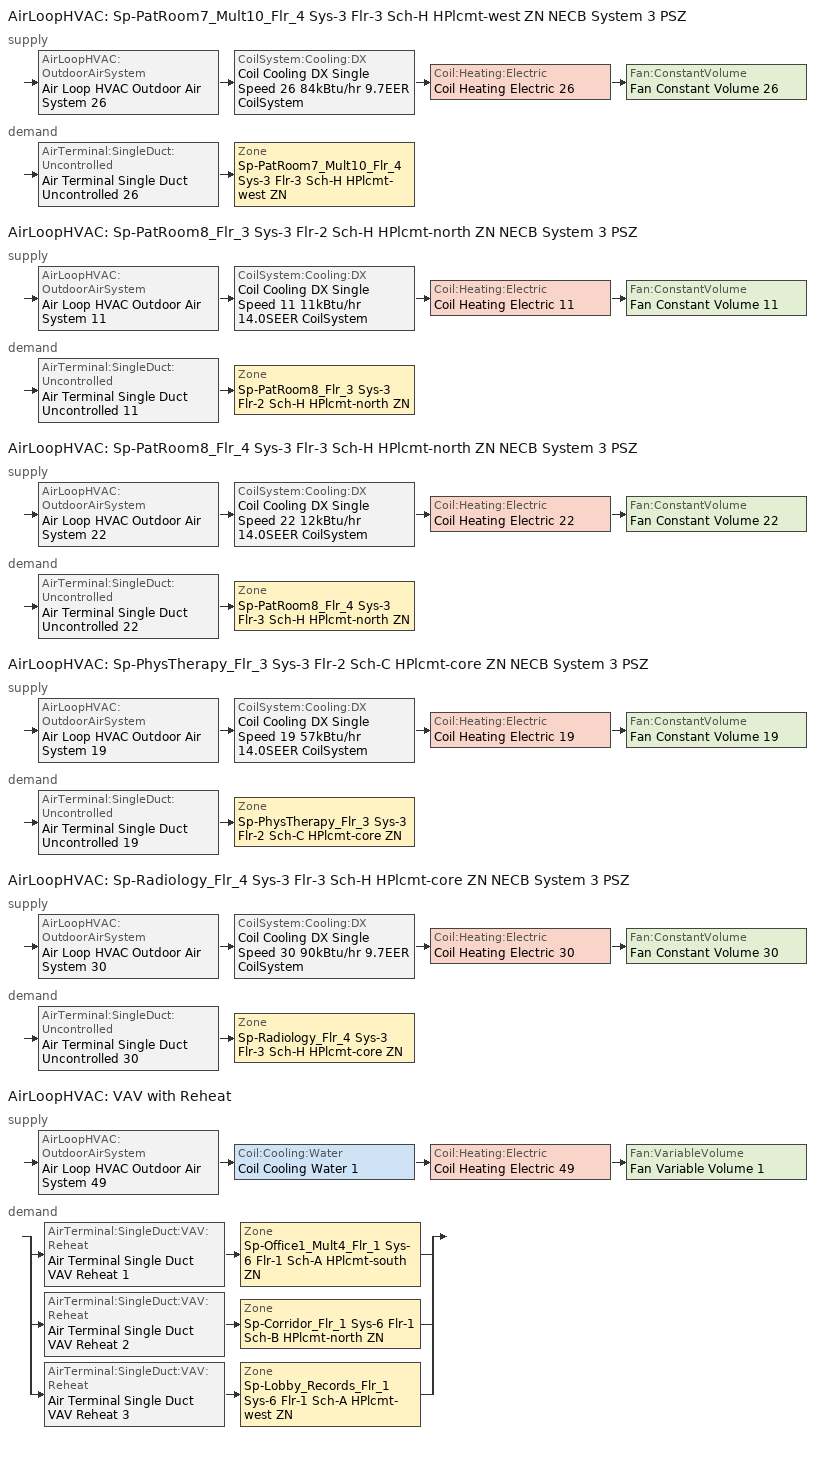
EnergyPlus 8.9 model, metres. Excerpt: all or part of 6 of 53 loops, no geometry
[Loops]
AirLoopHVAC 'Sp-PatRoom7_Mult10_Flr_4 Sys-3 Flr-3 Sch-H HPlcmt-west ZN NECB System 3 PSZ'
 supply: AirLoopHVAC:OutdoorAirSystem 'Air Loop HVAC Outdoor Air System 26' > CoilSystem:Cooling:DX 'Coil Cooling DX Single Speed 26 84kBtu/hr 9.7EER CoilSystem' > Coil:Heating:Electric 'Coil Heating Electric 26' > Fan:ConstantVolume 'Fan Constant Volume 26'
 demand: AirTerminal:SingleDuct:Uncontrolled 'Air Terminal Single Duct Uncontrolled 26' > Zone 'Sp-PatRoom7_Mult10_Flr_4 Sys-3 Flr-3 Sch-H HPlcmt-west ZN'
AirLoopHVAC 'Sp-PatRoom8_Flr_3 Sys-3 Flr-2 Sch-H HPlcmt-north ZN NECB System 3 PSZ'
 supply: AirLoopHVAC:OutdoorAirSystem 'Air Loop HVAC Outdoor Air System 11' > CoilSystem:Cooling:DX 'Coil Cooling DX Single Speed 11 11kBtu/hr 14.0SEER CoilSystem' > Coil:Heating:Electric 'Coil Heating Electric 11' > Fan:ConstantVolume 'Fan Constant Volume 11'
 demand: AirTerminal:SingleDuct:Uncontrolled 'Air Terminal Single Duct Uncontrolled 11' > Zone 'Sp-PatRoom8_Flr_3 Sys-3 Flr-2 Sch-H HPlcmt-north ZN'
AirLoopHVAC 'Sp-PatRoom8_Flr_4 Sys-3 Flr-3 Sch-H HPlcmt-north ZN NECB System 3 PSZ'
 supply: AirLoopHVAC:OutdoorAirSystem 'Air Loop HVAC Outdoor Air System 22' > CoilSystem:Cooling:DX 'Coil Cooling DX Single Speed 22 12kBtu/hr 14.0SEER CoilSystem' > Coil:Heating:Electric 'Coil Heating Electric 22' > Fan:ConstantVolume 'Fan Constant Volume 22'
 demand: AirTerminal:SingleDuct:Uncontrolled 'Air Terminal Single Duct Uncontrolled 22' > Zone 'Sp-PatRoom8_Flr_4 Sys-3 Flr-3 Sch-H HPlcmt-north ZN'
AirLoopHVAC 'Sp-PhysTherapy_Flr_3 Sys-3 Flr-2 Sch-C HPlcmt-core ZN NECB System 3 PSZ'
 supply: AirLoopHVAC:OutdoorAirSystem 'Air Loop HVAC Outdoor Air System 19' > CoilSystem:Cooling:DX 'Coil Cooling DX Single Speed 19 57kBtu/hr 14.0SEER CoilSystem' > Coil:Heating:Electric 'Coil Heating Electric 19' > Fan:ConstantVolume 'Fan Constant Volume 19'
 demand: AirTerminal:SingleDuct:Uncontrolled 'Air Terminal Single Duct Uncontrolled 19' > Zone 'Sp-PhysTherapy_Flr_3 Sys-3 Flr-2 Sch-C HPlcmt-core ZN'
AirLoopHVAC 'Sp-Radiology_Flr_4 Sys-3 Flr-3 Sch-H HPlcmt-core ZN NECB System 3 PSZ'
 supply: AirLoopHVAC:OutdoorAirSystem 'Air Loop HVAC Outdoor Air System 30' > CoilSystem:Cooling:DX 'Coil Cooling DX Single Speed 30 90kBtu/hr 9.7EER CoilSystem' > Coil:Heating:Electric 'Coil Heating Electric 30' > Fan:ConstantVolume 'Fan Constant Volume 30'
 demand: AirTerminal:SingleDuct:Uncontrolled 'Air Terminal Single Duct Uncontrolled 30' > Zone 'Sp-Radiology_Flr_4 Sys-3 Flr-3 Sch-H HPlcmt-core ZN'
AirLoopHVAC 'VAV with Reheat'
 supply: AirLoopHVAC:OutdoorAirSystem 'Air Loop HVAC Outdoor Air System 49' > Coil:Cooling:Water 'Coil Cooling Water 1' > Coil:Heating:Electric 'Coil Heating Electric 49' > Fan:VariableVolume 'Fan Variable Volume 1'
 demand: split
  | AirTerminal:SingleDuct:VAV:Reheat 'Air Terminal Single Duct VAV Reheat 1' > Zone 'Sp-Office1_Mult4_Flr_1 Sys-6 Flr-1 Sch-A HPlcmt-south ZN'
  | AirTerminal:SingleDuct:VAV:Reheat 'Air Terminal Single Duct VAV Reheat 2' > Zone 'Sp-Corridor_Flr_1 Sys-6 Flr-1 Sch-B HPlcmt-north ZN'
  | AirTerminal:SingleDuct:VAV:Reheat 'Air Terminal Single Duct VAV Reheat 3' > Zone 'Sp-Lobby_Records_Flr_1 Sys-6 Flr-1 Sch-A HPlcmt-west ZN'
[DesignSpecification:OutdoorAir] Outdoor Air Method=Sum; Outdoor Air Flow per Person {m3/s-person}=0; Outdoor Air Flow per Zone {m3/s}=0; Outdoor Air Flow Air Changes per Hour {1/hr}=0
Name | Outdoor Air Flow per Zone Floor Area {m3/s-m2}
Space Function Hospital corr. >= 2.4m-sch-B Ventilation | 0.000762
Space Function Hospital - patient room Ventilation | 0.001524
Space Function Office - enclosed Ventilation; Space Function Office - enclosed - occsens Ventilation | 0.0004318
Space Function Hospital - physical therapy Ventilation; Space Function Hospital - radiology/imaging Ventilation | 0.002286
[DesignSpecification:ZoneAirDistribution] Zone Air Distribution Effectiveness in Cooling Mode=1; Zone Air Distribution Effectiveness in Heating Mode=1
Sp-Corridor_Flr_1 Sys-6 Flr-1 Sch-B HPlcmt-north ZN Design Spec Zone Air Dist; Sp-Lobby_Records_Flr_1 Sys-6 Flr-1 Sch-A HPlcmt-west ZN Design Spec Zone Air Dist; Sp-Office1_Mult4_Flr_1 Sys-6 Flr-1 Sch-A HPlcmt-south ZN Design Spec Zone Air Dist; Sp-PatRoom7_Mult10_Flr_4 Sys-3 Flr-3 Sch-H HPlcmt-west ZN Design Spec Zone Air Dist; Sp-PatRoom8_Flr_3 Sys-3 Flr-2 Sch-H HPlcmt-north ZN Design Spec Zone Air Dist; Sp-PatRoom8_Flr_4 Sys-3 Flr-3 Sch-H HPlcmt-north ZN Design Spec Zone Air Dist; Sp-PhysTherapy_Flr_3 Sys-3 Flr-2 Sch-C HPlcmt-core ZN Design Spec Zone Air Dist; Sp-Radiology_Flr_4 Sys-3 Flr-3 Sch-H HPlcmt-core ZN Design Spec Zone Air Dist
[Sizing:Zone] Zone Cooling Design Supply Air Temperature Input Method=SupplyAirTemperature; Zone Cooling Design Supply Air Temperature {C}=13; Zone Cooling Design Supply Air Temperature Difference {deltaC}=11.11; Zone Heating Design Supply Air Temperature Input Method=SupplyAirTemperature; Zone Heating Design Supply Air Temperature {C}=43; Zone Heating Design Supply Air Temperature Difference {deltaC}=11.11; Zone Cooling Design Supply Air Humidity Ratio {kgWater/kgDryAir}=0.0085; Zone Heating Design Supply Air Humidity Ratio {kgWater/kgDryAir}=0.008; Zone Heating Sizing Factor=1.3; Zone Cooling Sizing Factor=1.1; Cooling Design Air Flow Method=DesignDay; Cooling Design Air Flow Rate {m3/s}=0; Cooling Minimum Air Flow per Zone Floor Area {m3/s-m2}=0.000762; Cooling Minimum Air Flow {m3/s}=0; Cooling Minimum Air Flow Fraction=0; Heating Design Air Flow Method=DesignDay; Heating Design Air Flow Rate {m3/s}=0; Heating Maximum Air Flow per Zone Floor Area {m3/s-m2}=0.002032; Heating Maximum Air Flow {m3/s}=0.141576; Heating Maximum Air Flow Fraction=0.3; Account for Dedicated Outdoor Air System=No
Name | Design Specification Outdoor Air Object | Design Specification Zone Air Distribution Object
Sp-Corridor_Flr_1 Sys-6 Flr-1 Sch-B HPlcmt-north ZN | Space Function Hospital corr. >= 2.4m-sch-B Ventilation | Sp-Corridor_Flr_1 Sys-6 Flr-1 Sch-B HPlcmt-north ZN Design Spec Zone Air Dist
Sp-Lobby_Records_Flr_1 Sys-6 Flr-1 Sch-A HPlcmt-west ZN | Space Function Office - enclosed Ventilation | Sp-Lobby_Records_Flr_1 Sys-6 Flr-1 Sch-A HPlcmt-west ZN Design Spec Zone Air Dist
Sp-Office1_Mult4_Flr_1 Sys-6 Flr-1 Sch-A HPlcmt-south ZN | Space Function Office - enclosed - occsens Ventilation | Sp-Office1_Mult4_Flr_1 Sys-6 Flr-1 Sch-A HPlcmt-south ZN Design Spec Zone Air Dist
Sp-PatRoom7_Mult10_Flr_4 Sys-3 Flr-3 Sch-H HPlcmt-west ZN | Space Function Hospital - patient room Ventilation | Sp-PatRoom7_Mult10_Flr_4 Sys-3 Flr-3 Sch-H HPlcmt-west ZN Design Spec Zone Air Dist
Sp-PatRoom8_Flr_3 Sys-3 Flr-2 Sch-H HPlcmt-north ZN | Space Function Hospital - patient room Ventilation | Sp-PatRoom8_Flr_3 Sys-3 Flr-2 Sch-H HPlcmt-north ZN Design Spec Zone Air Dist
Sp-PatRoom8_Flr_4 Sys-3 Flr-3 Sch-H HPlcmt-north ZN | Space Function Hospital - patient room Ventilation | Sp-PatRoom8_Flr_4 Sys-3 Flr-3 Sch-H HPlcmt-north ZN Design Spec Zone Air Dist
Sp-PhysTherapy_Flr_3 Sys-3 Flr-2 Sch-C HPlcmt-core ZN | Space Function Hospital - physical therapy Ventilation | Sp-PhysTherapy_Flr_3 Sys-3 Flr-2 Sch-C HPlcmt-core ZN Design Spec Zone Air Dist
Sp-Radiology_Flr_4 Sys-3 Flr-3 Sch-H HPlcmt-core ZN | Space Function Hospital - radiology/imaging Ventilation | Sp-Radiology_Flr_4 Sys-3 Flr-3 Sch-H HPlcmt-core ZN Design Spec Zone Air Dist
[Sizing:System] Type of Load to Size On=Sensible; Design Outdoor Air Flow Rate {m3/s}=Autosize; Preheat Design Temperature {C}=7; Preheat Design Humidity Ratio {kgWater/kgDryAir}=0.008; Precool Design Temperature {C}=13; Precool Design Humidity Ratio {kgWater/kgDryAir}=0.008; Central Cooling Design Supply Air Temperature {C}=13; Type of Zone Sum to Use=NonCoincident; 100% Outdoor Air in Cooling=No; 100% Outdoor Air in Heating=No; Central Cooling Design Supply Air Humidity Ratio {kgWater/kgDryAir}=0.0085; Central Heating Design Supply Air Humidity Ratio {kgWater/kgDryAir}=0.008; Cooling Supply Air Flow Rate Method=DesignDay; Cooling Supply Air Flow Rate {m3/s}=0; Cooling Supply Air Flow Rate Per Floor Area {m3/s-m2}=0.00996765; Cooling Fraction of Autosized Cooling Supply Air Flow Rate=1; Cooling Supply Air Flow Rate Per Unit Cooling Capacity {m3/s-W}=3.94755e-05; Heating Supply Air Flow Rate Method=DesignDay; Heating Supply Air Flow Rate {m3/s}=0; Heating Supply Air Flow Rate Per Floor Area {m3/s-m2}=0.00996765; Heating Fraction of Autosized Heating Supply Air Flow Rate=1; Heating Fraction of Autosized Cooling Supply Air Flow Rate=1; Heating Supply Air Flow Rate Per Unit Heating Capacity {m3/s-W}=3.15882e-05; System Outdoor Air Method=ZoneSum; Zone Maximum Outdoor Air Fraction=1; Cooling Design Capacity Method=CoolingDesignCapacity; Cooling Design Capacity {W}=Autosize; Cooling Design Capacity Per Floor Area {W/m2}=234.7; Fraction of Autosized Cooling Design Capacity=1; Heating Design Capacity Method=HeatingDesignCapacity; Heating Design Capacity {W}=Autosize; Heating Design Capacity Per Floor Area {W/m2}=157; Fraction of Autosized Heating Design Capacity=1; Central Cooling Capacity Control Method=OnOff
Name | Central Heating Maximum System Air Flow Ratio | Central Heating Design Supply Air Temperature {C}
Sp-PatRoom7_Mult10_Flr_4 Sys-3 Flr-3 Sch-H HPlcmt-west ZN NECB System 3 PSZ; Sp-PatRoom8_Flr_3 Sys-3 Flr-2 Sch-H HPlcmt-north ZN NECB System 3 PSZ; Sp-PatRoom8_Flr_4 Sys-3 Flr-3 Sch-H HPlcmt-north ZN NECB System 3 PSZ; Sp-PhysTherapy_Flr_3 Sys-3 Flr-2 Sch-C HPlcmt-core ZN NECB System 3 PSZ; Sp-Radiology_Flr_4 Sys-3 Flr-3 Sch-H HPlcmt-core ZN NECB System 3 PSZ | 1 | 43
VAV with Reheat | 0.3 | 13.1
[ZoneControl:Thermostat]
Name | Zone or ZoneList | Control Type Schedule | Control 1
Sp-Corridor_Flr_1 Sys-6 Flr-1 Sch-B HPlcmt-north ZN Thermostat | Sp-Corridor_Flr_1 Sys-6 Flr-1 Sch-B HPlcmt-north ZN | Sp-Corridor_Flr_1 Sys-6 Flr-1 Sch-B HPlcmt-north ZN Thermostat Schedule | Space Function Hospital corr. >= 2.4m-sch-B Thermostat 14
Sp-Lobby_Records_Flr_1 Sys-6 Flr-1 Sch-A HPlcmt-west ZN Thermostat | Sp-Lobby_Records_Flr_1 Sys-6 Flr-1 Sch-A HPlcmt-west ZN | Sp-Lobby_Records_Flr_1 Sys-6 Flr-1 Sch-A HPlcmt-west ZN Thermostat Schedule | Space Function Office - enclosed Thermostat 4
Sp-Office1_Mult4_Flr_1 Sys-6 Flr-1 Sch-A HPlcmt-south ZN Thermostat | Sp-Office1_Mult4_Flr_1 Sys-6 Flr-1 Sch-A HPlcmt-south ZN | Sp-Office1_Mult4_Flr_1 Sys-6 Flr-1 Sch-A HPlcmt-south ZN Thermostat Schedule | Space Function Office - enclosed - occsens Thermostat 4
Sp-PatRoom7_Mult10_Flr_4 Sys-3 Flr-3 Sch-H HPlcmt-west ZN Thermostat | Sp-PatRoom7_Mult10_Flr_4 Sys-3 Flr-3 Sch-H HPlcmt-west ZN | Sp-PatRoom7_Mult10_Flr_4 Sys-3 Flr-3 Sch-H HPlcmt-west ZN Thermostat Schedule | Space Function Hospital - patient room Thermostat 32
Sp-PatRoom8_Flr_3 Sys-3 Flr-2 Sch-H HPlcmt-north ZN Thermostat | Sp-PatRoom8_Flr_3 Sys-3 Flr-2 Sch-H HPlcmt-north ZN | Sp-PatRoom8_Flr_3 Sys-3 Flr-2 Sch-H HPlcmt-north ZN Thermostat Schedule | Space Function Hospital - patient room Thermostat 22
Sp-PatRoom8_Flr_4 Sys-3 Flr-3 Sch-H HPlcmt-north ZN Thermostat | Sp-PatRoom8_Flr_4 Sys-3 Flr-3 Sch-H HPlcmt-north ZN | Sp-PatRoom8_Flr_4 Sys-3 Flr-3 Sch-H HPlcmt-north ZN Thermostat Schedule | Space Function Hospital - patient room Thermostat 28
Sp-PhysTherapy_Flr_3 Sys-3 Flr-2 Sch-C HPlcmt-core ZN Thermostat | Sp-PhysTherapy_Flr_3 Sys-3 Flr-2 Sch-C HPlcmt-core ZN | Sp-PhysTherapy_Flr_3 Sys-3 Flr-2 Sch-C HPlcmt-core ZN Thermostat Schedule | Space Function Hospital - physical therapy Thermostat 2
Sp-Radiology_Flr_4 Sys-3 Flr-3 Sch-H HPlcmt-core ZN Thermostat | Sp-Radiology_Flr_4 Sys-3 Flr-3 Sch-H HPlcmt-core ZN | Sp-Radiology_Flr_4 Sys-3 Flr-3 Sch-H HPlcmt-core ZN Thermostat Schedule | Space Function Hospital - radiology/imaging Thermostat 2
[ThermostatSetpoint:DualSetpoint]
Name | Heating Setpoint Temperature Schedule | Cooling Setpoint Temperature Schedule
Space Function Hospital corr. >= 2.4m-sch-B Thermostat 14 | NECB-B-Thermostat Setpoint-Heating | NECB-B-Thermostat Setpoint-Cooling
Space Function Office - enclosed Thermostat 4; Space Function Office - enclosed - occsens Thermostat 4 | NECB-A-Thermostat Setpoint-Heating | NECB-A-Thermostat Setpoint-Cooling
Space Function Hospital - patient room Thermostat 32; Space Function Hospital - patient room Thermostat 22; Space Function Hospital - patient room Thermostat 28; Space Function Hospital - radiology/imaging Thermostat 2 | NECB-H-Thermostat Setpoint-Heating | NECB-H-Thermostat Setpoint-Cooling
Space Function Hospital - physical therapy Thermostat 2 | NECB-C-Thermostat Setpoint-Heating | NECB-C-Thermostat Setpoint-Cooling
[ZoneHVAC:Baseboard:Convective:Electric] Availability Schedule=Always On Discrete; Heating Design Capacity {W}=Autosize; Efficiency=1
Zone HVAC Baseboard Convective Electric 50; Zone HVAC Baseboard Convective Electric 51; Zone HVAC Baseboard Convective Electric 49; Zone HVAC Baseboard Convective Electric 26; Zone HVAC Baseboard Convective Electric 11; Zone HVAC Baseboard Convective Electric 22; Zone HVAC Baseboard Convective Electric 19; Zone HVAC Baseboard Convective Electric 30
[AirTerminal:SingleDuct:Uncontrolled] Availability Schedule=Always On Discrete; Maximum Air Flow Rate {m3/s}=AutoSize
Air Terminal Single Duct Uncontrolled 26; Air Terminal Single Duct Uncontrolled 11; Air Terminal Single Duct Uncontrolled 22; Air Terminal Single Duct Uncontrolled 19; Air Terminal Single Duct Uncontrolled 30
[AirTerminal:SingleDuct:VAV:Reheat] Availability Schedule=Always On Discrete; Maximum Air Flow Rate {m3/s}=Autosize; Zone Minimum Air Flow Input Method=Constant; Constant Minimum Air Flow Fraction=0.3; Maximum Hot Water or Steam Flow Rate {m3/s}=Autosize; Minimum Hot Water or Steam Flow Rate {m3/s}=0; Convergence Tolerance=0.001; Damper Heating Action=Normal; Maximum Flow per Zone Floor Area During Reheat {m3/s-m2}=Autocalculate; Maximum Flow Fraction During Reheat=Autocalculate; Maximum Reheat Air Temperature {C}=43
Name | Fixed Minimum Air Flow Rate {m3/s} | Reheat Coil
Air Terminal Single Duct VAV Reheat 2 | 1.13806 | Coil Heating Electric 51
Air Terminal Single Duct VAV Reheat 3 | 2.94962 | Coil Heating Electric 52
Air Terminal Single Duct VAV Reheat 1 | 0.0278709 | Coil Heating Electric 50
[Zone equipment]
Sp-Corridor_Flr_1 Sys-6 Flr-1 Sch-B HPlcmt-north ZN: Air Terminal Single Duct VAV Reheat 2, Zone HVAC Baseboard Convective Electric 50
Sp-Lobby_Records_Flr_1 Sys-6 Flr-1 Sch-A HPlcmt-west ZN: Air Terminal Single Duct VAV Reheat 3, Zone HVAC Baseboard Convective Electric 51
Sp-Office1_Mult4_Flr_1 Sys-6 Flr-1 Sch-A HPlcmt-south ZN: Air Terminal Single Duct VAV Reheat 1, Zone HVAC Baseboard Convective Electric 49
Sp-PatRoom7_Mult10_Flr_4 Sys-3 Flr-3 Sch-H HPlcmt-west ZN: Air Terminal Single Duct Uncontrolled 26, Zone HVAC Baseboard Convective Electric 26
Sp-PatRoom8_Flr_3 Sys-3 Flr-2 Sch-H HPlcmt-north ZN: Air Terminal Single Duct Uncontrolled 11, Zone HVAC Baseboard Convective Electric 11
Sp-PatRoom8_Flr_4 Sys-3 Flr-3 Sch-H HPlcmt-north ZN: Air Terminal Single Duct Uncontrolled 22, Zone HVAC Baseboard Convective Electric 22
Sp-PhysTherapy_Flr_3 Sys-3 Flr-2 Sch-C HPlcmt-core ZN: Air Terminal Single Duct Uncontrolled 19, Zone HVAC Baseboard Convective Electric 19
Sp-Radiology_Flr_4 Sys-3 Flr-3 Sch-H HPlcmt-core ZN: Air Terminal Single Duct Uncontrolled 30, Zone HVAC Baseboard Convective Electric 30
[Fan:ConstantVolume] Fan Total Efficiency=0.39975; Pressure Rise {Pa}=640; Maximum Flow Rate {m3/s}=AutoSize; Motor Efficiency=0.615; Motor In Airstream Fraction=1
Name | Availability Schedule
Fan Constant Volume 26 | Sp-PatRoom7_Mult10_Flr_4 Sys-3 Flr-3 Sch-H HPlcmt-west ZN NECB System 3 PSZ Occ Sch
Fan Constant Volume 11; Fan Constant Volume 22 | Always On Discrete
Fan Constant Volume 19 | Sp-PhysTherapy_Flr_3 Sys-3 Flr-2 Sch-C HPlcmt-core ZN NECB System 3 PSZ Occ Sch
Fan Constant Volume 30 | Sp-Radiology_Flr_4 Sys-3 Flr-3 Sch-H HPlcmt-core ZN NECB System 3 PSZ Occ Sch
[Fan:VariableVolume]
Fan Variable Volume 1: Availability Schedule=VAV with Reheat Occ Sch; Fan Total Efficiency=0.549965; Pressure Rise {Pa}=1458.33; Maximum Flow Rate {m3/s}=AutoSize; Fan Power Minimum Flow Rate Input Method=Fraction; Fan Power Minimum Flow Fraction=0.5; Fan Power Minimum Air Flow Rate {m3/s}=0; Motor Efficiency=0.8461; Motor In Airstream Fraction=1; Fan Power Coefficient 1=-4.1457; Fan Power Coefficient 2=16.803; Fan Power Coefficient 3=-19.471; Fan Power Coefficient 4=7.8488; Fan Power Coefficient 5=0
[Coil:Cooling:Water]
Coil Cooling Water 1: Availability Schedule=Always On Discrete; Design Water Flow Rate {m3/s}=Autosize; Design Air Flow Rate {m3/s}=Autosize; Design Inlet Water Temperature {C}=Autosize; Design Inlet Air Temperature {C}=Autosize; Design Outlet Air Temperature {C}=Autosize; Design Inlet Air Humidity Ratio {kgWater/kgDryAir}=Autosize; Design Outlet Air Humidity Ratio {kgWater/kgDryAir}=Autosize; Type of Analysis=SimpleAnalysis; Heat Exchanger Configuration=CrossFlow
[Coil:Cooling:DX:SingleSpeed] Availability Schedule=Always On Discrete; Gross Rated Total Cooling Capacity {W}=Autosize; Gross Rated Sensible Heat Ratio=Autosize; Rated Air Flow Rate {m3/s}=Autosize; Rated Evaporator Fan Power Per Volume Flow Rate {W/(m3/s)}=773.3; Condenser Type=AirCooled; Evaporative Condenser Effectiveness=0; Evaporative Condenser Air Flow Rate {m3/s}=Autosize; Evaporative Condenser Pump Rated Power Consumption {W}=Autosize; Crankcase Heater Capacity {W}=0; Maximum Outdoor Dry-Bulb Temperature for Crankcase Heater Operation {C}=0; Basin Heater Capacity {W/K}=0; Basin Heater Setpoint Temperature {C}=10
Name | Gross Rated Cooling COP {W/W} | Total Cooling Capacity Function of Temperature Curve | Total Cooling Capacity Function of Flow Fraction Curve | Energy Input Ratio Function of Temperature Curve | Energy Input Ratio Function of Flow Fraction Curve | Part Load Fraction Correlation Curve
Coil Cooling DX Single Speed 26 84kBtu/hr 9.7EER | 3.3427 | DXCOOL-NECB2011-REF-CAPFT 18 | DXCOOL-NECB2011-REF-CAPFFLOW 18 | DXCOOL-NECB2011-REF-COOLEIRFT 18 | DXCOOL-NECB2011-REF-COOLEIRFFLOW 18 | DXCOOL-NECB2011-REF-COOLPLFFPLR 18
Coil Cooling DX Single Speed 11 11kBtu/hr 14.0SEER | 3.8248 | DXCOOL-NECB2011-REF-CAPFT 2 | DXCOOL-NECB2011-REF-CAPFFLOW 2 | DXCOOL-NECB2011-REF-COOLEIRFT 2 | DXCOOL-NECB2011-REF-COOLEIRFFLOW 2 | DXCOOL-NECB2011-REF-COOLPLFFPLR 2
Coil Cooling DX Single Speed 22 12kBtu/hr 14.0SEER | 3.8248 | DXCOOL-NECB2011-REF-CAPFT 14 | DXCOOL-NECB2011-REF-CAPFFLOW 14 | DXCOOL-NECB2011-REF-COOLEIRFT 14 | DXCOOL-NECB2011-REF-COOLEIRFFLOW 14 | DXCOOL-NECB2011-REF-COOLPLFFPLR 14
Coil Cooling DX Single Speed 19 57kBtu/hr 14.0SEER | 3.8248 | DXCOOL-NECB2011-REF-CAPFT 10 | DXCOOL-NECB2011-REF-CAPFFLOW 10 | DXCOOL-NECB2011-REF-COOLEIRFT 10 | DXCOOL-NECB2011-REF-COOLEIRFFLOW 10 | DXCOOL-NECB2011-REF-COOLPLFFPLR 10
Coil Cooling DX Single Speed 30 90kBtu/hr 9.7EER | 3.34701 | DXCOOL-NECB2011-REF-CAPFT 23 | DXCOOL-NECB2011-REF-CAPFFLOW 23 | DXCOOL-NECB2011-REF-COOLEIRFT 23 | DXCOOL-NECB2011-REF-COOLEIRFFLOW 23 | DXCOOL-NECB2011-REF-COOLPLFFPLR 23
[Coil:Heating:Electric] Availability Schedule=Always On Discrete; Efficiency=1; Nominal Capacity {W}=Autosize
Coil Heating Electric 51; Coil Heating Electric 52; Coil Heating Electric 50; Coil Heating Electric 26; Coil Heating Electric 11; Coil Heating Electric 22; Coil Heating Electric 19; Coil Heating Electric 30; Coil Heating Electric 49
[CoilSystem:Cooling:DX] Availability Schedule=Always On Discrete
Name | Cooling Coil
Coil Cooling DX Single Speed 26 84kBtu/hr 9.7EER CoilSystem | Coil Cooling DX Single Speed 26 84kBtu/hr 9.7EER
Coil Cooling DX Single Speed 11 11kBtu/hr 14.0SEER CoilSystem | Coil Cooling DX Single Speed 11 11kBtu/hr 14.0SEER
Coil Cooling DX Single Speed 22 12kBtu/hr 14.0SEER CoilSystem | Coil Cooling DX Single Speed 22 12kBtu/hr 14.0SEER
Coil Cooling DX Single Speed 19 57kBtu/hr 14.0SEER CoilSystem | Coil Cooling DX Single Speed 19 57kBtu/hr 14.0SEER
Coil Cooling DX Single Speed 30 90kBtu/hr 9.7EER CoilSystem | Coil Cooling DX Single Speed 30 90kBtu/hr 9.7EER
[Controller:WaterCoil]
Controller Water Coil 1: Control Variable=Temperature; Action=Reverse; Actuator Variable=Flow; Controller Convergence Tolerance {deltaC}=Autosize; Maximum Actuated Flow {m3/s}=Autosize; Minimum Actuated Flow {m3/s}=0
[Controller:OutdoorAir] Minimum Outdoor Air Flow Rate {m3/s}=0; Maximum Outdoor Air Flow Rate {m3/s}=Autosize; Economizer Control Action Type=ModulateFlow; Lockout Type=NoLockout; Minimum Limit Type=FixedMinimum; High Humidity Control=No; Control High Indoor Humidity Based on Outdoor Humidity Ratio=Yes; Heat Recovery Bypass Control Type=BypassWhenWithinEconomizerLimits
Name | Economizer Control Type | Minimum Outdoor Air Schedule | Mechanical Ventilation Controller | Economizer Maximum Limit Dry-Bulb Temperature {C} | Economizer Maximum Limit Enthalpy {J/kg} | Economizer Minimum Limit Dry-Bulb Temperature {C}
Controller Outdoor Air 26 | DifferentialEnthalpy | Sp-PatRoom7_Mult10_Flr_4 Sys-3 Flr-3 Sch-H HPlcmt-west ZN NECB System 3 PSZ Occ Sch | Controller Mechanical Ventilation 26
Controller Outdoor Air 11 | NoEconomizer | Always On Discrete | Controller Mechanical Ventilation 11 | 28 | 64000 | -100
Controller Outdoor Air 22 | NoEconomizer | Always On Discrete | Controller Mechanical Ventilation 22 | 28 | 64000 | -100
Controller Outdoor Air 19 | NoEconomizer | Sp-PhysTherapy_Flr_3 Sys-3 Flr-2 Sch-C HPlcmt-core ZN NECB System 3 PSZ Occ Sch | Controller Mechanical Ventilation 19 | 28 | 64000 | -100
Controller Outdoor Air 30 | DifferentialEnthalpy | Sp-Radiology_Flr_4 Sys-3 Flr-3 Sch-H HPlcmt-core ZN NECB System 3 PSZ Occ Sch | Controller Mechanical Ventilation 30
Controller Outdoor Air 49 | DifferentialEnthalpy | VAV with Reheat Occ Sch | Controller Mechanical Ventilation 49
[Controller:MechanicalVentilation] Demand Controlled Ventilation=No; System Outdoor Air Method=ZoneSum
Name | Availability Schedule | Zone 1 | Design Specification Outdoor Air Object Name 1 | Design Specification Zone Air Distribution Object Name 1 | Zone 2 | Design Specification Outdoor Air Object Name 2 | Design Specification Zone Air Distribution Object Name 2 | Zone 3 | Design Specification Outdoor Air Object Name 3 | Design Specification Zone Air Distribution Object Name 3
Controller Mechanical Ventilation 49 | VAV with Reheat Occ Sch | Sp-Corridor_Flr_1 Sys-6 Flr-1 Sch-B HPlcmt-north ZN | Space Function Hospital corr. >= 2.4m-sch-B Ventilation | Sp-Corridor_Flr_1 Sys-6 Flr-1 Sch-B HPlcmt-north ZN Design Spec Zone Air Dist | Sp-Lobby_Records_Flr_1 Sys-6 Flr-1 Sch-A HPlcmt-west ZN | Space Function Office - enclosed Ventilation | Sp-Lobby_Records_Flr_1 Sys-6 Flr-1 Sch-A HPlcmt-west ZN Design Spec Zone Air Dist | Sp-Office1_Mult4_Flr_1 Sys-6 Flr-1 Sch-A HPlcmt-south ZN | Space Function Office - enclosed - occsens Ventilation | Sp-Office1_Mult4_Flr_1 Sys-6 Flr-1 Sch-A HPlcmt-south ZN Design Spec Zone Air Dist
Controller Mechanical Ventilation 26 | Sp-PatRoom7_Mult10_Flr_4 Sys-3 Flr-3 Sch-H HPlcmt-west ZN NECB System 3 PSZ Occ Sch | Sp-PatRoom7_Mult10_Flr_4 Sys-3 Flr-3 Sch-H HPlcmt-west ZN | Space Function Hospital - patient room Ventilation | Sp-PatRoom7_Mult10_Flr_4 Sys-3 Flr-3 Sch-H HPlcmt-west ZN Design Spec Zone Air Dist
Controller Mechanical Ventilation 11 | Always On Discrete | Sp-PatRoom8_Flr_3 Sys-3 Flr-2 Sch-H HPlcmt-north ZN | Space Function Hospital - patient room Ventilation | Sp-PatRoom8_Flr_3 Sys-3 Flr-2 Sch-H HPlcmt-north ZN Design Spec Zone Air Dist
Controller Mechanical Ventilation 22 | Always On Discrete | Sp-PatRoom8_Flr_4 Sys-3 Flr-3 Sch-H HPlcmt-north ZN | Space Function Hospital - patient room Ventilation | Sp-PatRoom8_Flr_4 Sys-3 Flr-3 Sch-H HPlcmt-north ZN Design Spec Zone Air Dist
Controller Mechanical Ventilation 19 | Sp-PhysTherapy_Flr_3 Sys-3 Flr-2 Sch-C HPlcmt-core ZN NECB System 3 PSZ Occ Sch | Sp-PhysTherapy_Flr_3 Sys-3 Flr-2 Sch-C HPlcmt-core ZN | Space Function Hospital - physical therapy Ventilation | Sp-PhysTherapy_Flr_3 Sys-3 Flr-2 Sch-C HPlcmt-core ZN Design Spec Zone Air Dist
Controller Mechanical Ventilation 30 | Sp-Radiology_Flr_4 Sys-3 Flr-3 Sch-H HPlcmt-core ZN NECB System 3 PSZ Occ Sch | Sp-Radiology_Flr_4 Sys-3 Flr-3 Sch-H HPlcmt-core ZN | Space Function Hospital - radiology/imaging Ventilation | Sp-Radiology_Flr_4 Sys-3 Flr-3 Sch-H HPlcmt-core ZN Design Spec Zone Air Dist
[AirLoopHVAC] Design Supply Air Flow Rate {m3/s}=AutoSize
Sp-PatRoom7_Mult10_Flr_4 Sys-3 Flr-3 Sch-H HPlcmt-west ZN NECB System 3 PSZ; Sp-PatRoom8_Flr_3 Sys-3 Flr-2 Sch-H HPlcmt-north ZN NECB System 3 PSZ; Sp-PatRoom8_Flr_4 Sys-3 Flr-3 Sch-H HPlcmt-north ZN NECB System 3 PSZ; Sp-PhysTherapy_Flr_3 Sys-3 Flr-2 Sch-C HPlcmt-core ZN NECB System 3 PSZ; Sp-Radiology_Flr_4 Sys-3 Flr-3 Sch-H HPlcmt-core ZN NECB System 3 PSZ; VAV with Reheat
[SetpointManager:Scheduled]
Setpoint Manager Scheduled 3: Control Variable=Temperature; Schedule=Supply Air Temp
[SetpointManager:SingleZone:Reheat] Control Variable=Temperature; Minimum Supply Air Temperature {C}=13; Maximum Supply Air Temperature {C}=43
Name | Control Zone
Setpoint Manager Single Zone Reheat 26 | Sp-PatRoom7_Mult10_Flr_4 Sys-3 Flr-3 Sch-H HPlcmt-west ZN
Setpoint Manager Single Zone Reheat 11 | Sp-PatRoom8_Flr_3 Sys-3 Flr-2 Sch-H HPlcmt-north ZN
Setpoint Manager Single Zone Reheat 22 | Sp-PatRoom8_Flr_4 Sys-3 Flr-3 Sch-H HPlcmt-north ZN
Setpoint Manager Single Zone Reheat 19 | Sp-PhysTherapy_Flr_3 Sys-3 Flr-2 Sch-C HPlcmt-core ZN
Setpoint Manager Single Zone Reheat 30 | Sp-Radiology_Flr_4 Sys-3 Flr-3 Sch-H HPlcmt-core ZN
[SetpointManager:MixedAir] Control Variable=Temperature
Node 340 OS Default SPM; Node 339 OS Default SPM; Node 338 OS Default SPM; Node 175 OS Default SPM; Node 174 OS Default SPM; Node 173 OS Default SPM; Node 296 OS Default SPM; Node 295 OS Default SPM; Node 294 OS Default SPM; Node 263 OS Default SPM; Node 262 OS Default SPM; Node 261 OS Default SPM; Node 384 OS Default SPM; Node 383 OS Default SPM; Node 382 OS Default SPM; Node 621 OS Default SPM; Node 620 OS Default SPM; Node 619 OS Default SPM
[Schedule:Day:Interval]
NECB-A-Thermostat Setpoint-Heating Sun|Hol Day; NECB-A-Thermostat Setpoint-Heating Sat Day: No, 24:00, 18
NECB-A-Thermostat Setpoint-Heating Default|Wkdy Day; NECB-A-Thermostat Setpoint-Heating Default: No, 06:00, 18, 07:00, 20, 21:00, 22, 24:00, 18
NECB-A-Thermostat Setpoint-Cooling Sun|Hol Day; NECB-A-Thermostat Setpoint-Cooling Sat Day: No, 24:00, 35
NECB-A-Thermostat Setpoint-Cooling Default|Wkdy Day; NECB-A-Thermostat Setpoint-Cooling Default: No, 06:00, 35, 21:00, 24, 24:00, 35
NECB-B-Thermostat Setpoint-Heating Sun|Hol Day: No, 01:00, 18, 02:00, 22, 09:00, 18, 10:00, 20, 23:00, 22, 24:00, 18
NECB-B-Thermostat Setpoint-Heating Default|Wkdy Day; NECB-B-Thermostat Setpoint-Heating Sat Day; NECB-B-Thermostat Setpoint-Heating Default: No, 02:00, 22, 08:00, 18, 09:00, 20, 24:00, 22
NECB-B-Thermostat Setpoint-Cooling Sun|Hol Day: No, 09:00, 35, 23:00, 24, 24:00, 35
NECB-B-Thermostat Setpoint-Cooling Default|Wkdy Day; NECB-B-Thermostat Setpoint-Cooling Sat Day; NECB-B-Thermostat Setpoint-Cooling Default: No, 01:00, 24, 08:00, 35, 24:00, 24
VAV with Reheat Occ Sch Sunday; VAV with Reheat Occ Sch Saturday: No, 24:00, 0
VAV with Reheat Occ Sch Monday; VAV with Reheat Occ Sch Tuesday; VAV with Reheat Occ Sch Wednesday; VAV with Reheat Occ Sch Thursday; VAV with Reheat Occ Sch Friday: No, 08:00, 0, 22:00, 1, 24:00, 0
VAV with Reheat Occ Sch Default; VAV with Reheat Occ Sch Summer Design Day; VAV with Reheat Occ Sch Winter Design Day; Sp-PatRoom7_Mult10_Flr_4 Sys-3 Flr-3 Sch-H HPlcmt-west ZN NECB System 3 PSZ Occ Sch Sunday; Sp-PatRoom7_Mult10_Flr_4 Sys-3 Flr-3 Sch-H HPlcmt-west ZN NECB System 3 PSZ Occ Sch Monday; Sp-PatRoom7_Mult10_Flr_4 Sys-3 Flr-3 Sch-H HPlcmt-west ZN NECB System 3 PSZ Occ Sch Tuesday; Sp-PatRoom7_Mult10_Flr_4 Sys-3 Flr-3 Sch-H HPlcmt-west ZN NECB System 3 PSZ Occ Sch Wednesday; Sp-PatRoom7_Mult10_Flr_4 Sys-3 Flr-3 Sch-H HPlcmt-west ZN NECB System 3 PSZ Occ Sch Thursday; Sp-PatRoom7_Mult10_Flr_4 Sys-3 Flr-3 Sch-H HPlcmt-west ZN NECB System 3 PSZ Occ Sch Friday; Sp-PatRoom7_Mult10_Flr_4 Sys-3 Flr-3 Sch-H HPlcmt-west ZN NECB System 3 PSZ Occ Sch Saturday; Sp-PatRoom7_Mult10_Flr_4 Sys-3 Flr-3 Sch-H HPlcmt-west ZN NECB System 3 PSZ Occ Sch Default; Sp-PatRoom7_Mult10_Flr_4 Sys-3 Flr-3 Sch-H HPlcmt-west ZN NECB System 3 PSZ Occ Sch Summer Design Day; Sp-PatRoom7_Mult10_Flr_4 Sys-3 Flr-3 Sch-H HPlcmt-west ZN NECB System 3 PSZ Occ Sch Winter Design Day; Sp-PhysTherapy_Flr_3 Sys-3 Flr-2 Sch-C HPlcmt-core ZN NECB System 3 PSZ Occ Sch Default; Sp-PhysTherapy_Flr_3 Sys-3 Flr-2 Sch-C HPlcmt-core ZN NECB System 3 PSZ Occ Sch Summer Design Day; Sp-PhysTherapy_Flr_3 Sys-3 Flr-2 Sch-C HPlcmt-core ZN NECB System 3 PSZ Occ Sch Winter Design Day; Sp-Radiology_Flr_4 Sys-3 Flr-3 Sch-H HPlcmt-core ZN NECB System 3 PSZ Occ Sch Sunday; Sp-Radiology_Flr_4 Sys-3 Flr-3 Sch-H HPlcmt-core ZN NECB System 3 PSZ Occ Sch Monday; Sp-Radiology_Flr_4 Sys-3 Flr-3 Sch-H HPlcmt-core ZN NECB System 3 PSZ Occ Sch Tuesday; Sp-Radiology_Flr_4 Sys-3 Flr-3 Sch-H HPlcmt-core ZN NECB System 3 PSZ Occ Sch Wednesday; Sp-Radiology_Flr_4 Sys-3 Flr-3 Sch-H HPlcmt-core ZN NECB System 3 PSZ Occ Sch Thursday; Sp-Radiology_Flr_4 Sys-3 Flr-3 Sch-H HPlcmt-core ZN NECB System 3 PSZ Occ Sch Friday; Sp-Radiology_Flr_4 Sys-3 Flr-3 Sch-H HPlcmt-core ZN NECB System 3 PSZ Occ Sch Saturday; Sp-Radiology_Flr_4 Sys-3 Flr-3 Sch-H HPlcmt-core ZN NECB System 3 PSZ Occ Sch Default; Sp-Radiology_Flr_4 Sys-3 Flr-3 Sch-H HPlcmt-core ZN NECB System 3 PSZ Occ Sch Summer Design Day; Sp-Radiology_Flr_4 Sys-3 Flr-3 Sch-H HPlcmt-core ZN NECB System 3 PSZ Occ Sch Winter Design Day: No, 24:00, 1
NECB-H-Thermostat Setpoint-Heating Sun|Hol Day; NECB-H-Thermostat Setpoint-Heating Default|Wkdy Day; NECB-H-Thermostat Setpoint-Heating Sat Day; NECB-H-Thermostat Setpoint-Heating Default: No, 01:00, 22, 07:00, 18, 08:00, 20, 24:00, 22
NECB-H-Thermostat Setpoint-Cooling Sun|Hol Day; NECB-H-Thermostat Setpoint-Cooling Default|Wkdy Day; NECB-H-Thermostat Setpoint-Cooling Sat Day; NECB-H-Thermostat Setpoint-Cooling Default: No, 24:00, 24
NECB-C-Thermostat Setpoint-Heating Sun|Hol Day: No, 09:00, 18, 10:00, 20, 19:00, 22, 24:00, 18
NECB-C-Thermostat Setpoint-Heating Default|Wkdy Day; NECB-C-Thermostat Setpoint-Heating Sat Day; NECB-C-Thermostat Setpoint-Heating Default: No, 07:00, 18, 08:00, 20, 21:00, 22, 24:00, 18
NECB-C-Thermostat Setpoint-Cooling Sun|Hol Day: No, 09:00, 35, 19:00, 24, 24:00, 35
NECB-C-Thermostat Setpoint-Cooling Default|Wkdy Day; NECB-C-Thermostat Setpoint-Cooling Sat Day; NECB-C-Thermostat Setpoint-Cooling Default: No, 07:00, 35, 21:00, 24, 24:00, 35
Sp-PhysTherapy_Flr_3 Sys-3 Flr-2 Sch-C HPlcmt-core ZN NECB System 3 PSZ Occ Sch Sunday: No, 11:00, 0, 19:00, 1, 24:00, 0
Sp-PhysTherapy_Flr_3 Sys-3 Flr-2 Sch-C HPlcmt-core ZN NECB System 3 PSZ Occ Sch Monday; Sp-PhysTherapy_Flr_3 Sys-3 Flr-2 Sch-C HPlcmt-core ZN NECB System 3 PSZ Occ Sch Tuesday; Sp-PhysTherapy_Flr_3 Sys-3 Flr-2 Sch-C HPlcmt-core ZN NECB System 3 PSZ Occ Sch Wednesday; Sp-PhysTherapy_Flr_3 Sys-3 Flr-2 Sch-C HPlcmt-core ZN NECB System 3 PSZ Occ Sch Thursday; Sp-PhysTherapy_Flr_3 Sys-3 Flr-2 Sch-C HPlcmt-core ZN NECB System 3 PSZ Occ Sch Friday; Sp-PhysTherapy_Flr_3 Sys-3 Flr-2 Sch-C HPlcmt-core ZN NECB System 3 PSZ Occ Sch Saturday: No, 09:00, 0, 21:00, 1, 24:00, 0
Supply Air Temp Default: No, 24:00, 13
[Schedule:Week:Daily]
Schedule:Week:Daily {8492a2f7-79b4-4612-90de-e760ec9d7b0c}: NECB-A-Thermostat Setpoint-Heating Sun|Hol Day, NECB-A-Thermostat Setpoint-Heating Default|Wkdy Day, NECB-A-Thermostat Setpoint-Heating Default|Wkdy Day, NECB-A-Thermostat Setpoint-Heating Default|Wkdy Day, NECB-A-Thermostat Setpoint-Heating Default|Wkdy Day, NECB-A-Thermostat Setpoint-Heating Default|Wkdy Day, NECB-A-Thermostat Setpoint-Heating Sat Day, NECB-A-Thermostat Setpoint-Heating Default, NECB-A-Thermostat Setpoint-Heating Default, NECB-A-Thermostat Setpoint-Heating Default, NECB-A-Thermostat Setpoint-Heating Default, NECB-A-Thermostat Setpoint-Heating Default
Schedule:Week:Daily {cf63e189-d014-4a7a-ac4e-8b6bc4442477}: NECB-A-Thermostat Setpoint-Cooling Sun|Hol Day, NECB-A-Thermostat Setpoint-Cooling Default|Wkdy Day, NECB-A-Thermostat Setpoint-Cooling Default|Wkdy Day, NECB-A-Thermostat Setpoint-Cooling Default|Wkdy Day, NECB-A-Thermostat Setpoint-Cooling Default|Wkdy Day, NECB-A-Thermostat Setpoint-Cooling Default|Wkdy Day, NECB-A-Thermostat Setpoint-Cooling Sat Day, NECB-A-Thermostat Setpoint-Cooling Default, NECB-A-Thermostat Setpoint-Cooling Default, NECB-A-Thermostat Setpoint-Cooling Default, NECB-A-Thermostat Setpoint-Cooling Default, NECB-A-Thermostat Setpoint-Cooling Default
Schedule:Week:Daily {1494dcd8-e662-414d-95b9-3ccc55648f0f}: NECB-B-Thermostat Setpoint-Heating Sun|Hol Day, NECB-B-Thermostat Setpoint-Heating Default|Wkdy Day, NECB-B-Thermostat Setpoint-Heating Default|Wkdy Day, NECB-B-Thermostat Setpoint-Heating Default|Wkdy Day, NECB-B-Thermostat Setpoint-Heating Default|Wkdy Day, NECB-B-Thermostat Setpoint-Heating Default|Wkdy Day, NECB-B-Thermostat Setpoint-Heating Sat Day, NECB-B-Thermostat Setpoint-Heating Default, NECB-B-Thermostat Setpoint-Heating Default, NECB-B-Thermostat Setpoint-Heating Default, NECB-B-Thermostat Setpoint-Heating Default, NECB-B-Thermostat Setpoint-Heating Default
Schedule:Week:Daily {b26ede2a-4198-4724-a4fa-2c99ced75df4}: NECB-B-Thermostat Setpoint-Cooling Sun|Hol Day, NECB-B-Thermostat Setpoint-Cooling Default|Wkdy Day, NECB-B-Thermostat Setpoint-Cooling Default|Wkdy Day, NECB-B-Thermostat Setpoint-Cooling Default|Wkdy Day, NECB-B-Thermostat Setpoint-Cooling Default|Wkdy Day, NECB-B-Thermostat Setpoint-Cooling Default|Wkdy Day, NECB-B-Thermostat Setpoint-Cooling Sat Day, NECB-B-Thermostat Setpoint-Cooling Default, NECB-B-Thermostat Setpoint-Cooling Default, NECB-B-Thermostat Setpoint-Cooling Default, NECB-B-Thermostat Setpoint-Cooling Default, NECB-B-Thermostat Setpoint-Cooling Default
Schedule:Week:Daily {f84296f3-8f81-490a-a12f-70f40f6cdb5c}: VAV with Reheat Occ Sch Sunday, VAV with Reheat Occ Sch Monday, VAV with Reheat Occ Sch Tuesday, VAV with Reheat Occ Sch Wednesday, VAV with Reheat Occ Sch Thursday, VAV with Reheat Occ Sch Friday, VAV with Reheat Occ Sch Saturday, VAV with Reheat Occ Sch Default, VAV with Reheat Occ Sch Summer Design Day, VAV with Reheat Occ Sch Winter Design Day, VAV with Reheat Occ Sch Default, VAV with Reheat Occ Sch Default
Schedule:Week:Daily {eb3798ff-0caf-4470-80db-6bbf830cd72e}: NECB-H-Thermostat Setpoint-Heating Sun|Hol Day, NECB-H-Thermostat Setpoint-Heating Default|Wkdy Day, NECB-H-Thermostat Setpoint-Heating Default|Wkdy Day, NECB-H-Thermostat Setpoint-Heating Default|Wkdy Day, NECB-H-Thermostat Setpoint-Heating Default|Wkdy Day, NECB-H-Thermostat Setpoint-Heating Default|Wkdy Day, NECB-H-Thermostat Setpoint-Heating Sat Day, NECB-H-Thermostat Setpoint-Heating Default, NECB-H-Thermostat Setpoint-Heating Default, NECB-H-Thermostat Setpoint-Heating Default, NECB-H-Thermostat Setpoint-Heating Default, NECB-H-Thermostat Setpoint-Heating Default
Schedule:Week:Daily {93cbbd78-3407-41b9-b5d8-ae8013d331b3}: NECB-H-Thermostat Setpoint-Cooling Sun|Hol Day, NECB-H-Thermostat Setpoint-Cooling Default|Wkdy Day, NECB-H-Thermostat Setpoint-Cooling Default|Wkdy Day, NECB-H-Thermostat Setpoint-Cooling Default|Wkdy Day, NECB-H-Thermostat Setpoint-Cooling Default|Wkdy Day, NECB-H-Thermostat Setpoint-Cooling Default|Wkdy Day, NECB-H-Thermostat Setpoint-Cooling Sat Day, NECB-H-Thermostat Setpoint-Cooling Default, NECB-H-Thermostat Setpoint-Cooling Default, NECB-H-Thermostat Setpoint-Cooling Default, NECB-H-Thermostat Setpoint-Cooling Default, NECB-H-Thermostat Setpoint-Cooling Default
Schedule:Week:Daily {34f1656c-4485-4989-868d-4380052c5fff}: Sp-PatRoom7_Mult10_Flr_4 Sys-3 Flr-3 Sch-H HPlcmt-west ZN NECB System 3 PSZ Occ Sch Sunday, Sp-PatRoom7_Mult10_Flr_4 Sys-3 Flr-3 Sch-H HPlcmt-west ZN NECB System 3 PSZ Occ Sch Monday, Sp-PatRoom7_Mult10_Flr_4 Sys-3 Flr-3 Sch-H HPlcmt-west ZN NECB System 3 PSZ Occ Sch Tuesday, Sp-PatRoom7_Mult10_Flr_4 Sys-3 Flr-3 Sch-H HPlcmt-west ZN NECB System 3 PSZ Occ Sch Wednesday, Sp-PatRoom7_Mult10_Flr_4 Sys-3 Flr-3 Sch-H HPlcmt-west ZN NECB System 3 PSZ Occ Sch Thursday, Sp-PatRoom7_Mult10_Flr_4 Sys-3 Flr-3 Sch-H HPlcmt-west ZN NECB System 3 PSZ Occ Sch Friday, Sp-PatRoom7_Mult10_Flr_4 Sys-3 Flr-3 Sch-H HPlcmt-west ZN NECB System 3 PSZ Occ Sch Saturday, Sp-PatRoom7_Mult10_Flr_4 Sys-3 Flr-3 Sch-H HPlcmt-west ZN NECB System 3 PSZ Occ Sch Default, Sp-PatRoom7_Mult10_Flr_4 Sys-3 Flr-3 Sch-H HPlcmt-west ZN NECB System 3 PSZ Occ Sch Summer Design Day, Sp-PatRoom7_Mult10_Flr_4 Sys-3 Flr-3 Sch-H HPlcmt-west ZN NECB System 3 PSZ Occ Sch Winter Design Day, Sp-PatRoom7_Mult10_Flr_4 Sys-3 Flr-3 Sch-H HPlcmt-west ZN NECB System 3 PSZ Occ Sch Default, Sp-PatRoom7_Mult10_Flr_4 Sys-3 Flr-3 Sch-H HPlcmt-west ZN NECB System 3 PSZ Occ Sch Default
Schedule:Week:Daily {6981bb06-846d-406c-b047-1f9de0f5ce8a}: NECB-C-Thermostat Setpoint-Heating Sun|Hol Day, NECB-C-Thermostat Setpoint-Heating Default|Wkdy Day, NECB-C-Thermostat Setpoint-Heating Default|Wkdy Day, NECB-C-Thermostat Setpoint-Heating Default|Wkdy Day, NECB-C-Thermostat Setpoint-Heating Default|Wkdy Day, NECB-C-Thermostat Setpoint-Heating Default|Wkdy Day, NECB-C-Thermostat Setpoint-Heating Sat Day, NECB-C-Thermostat Setpoint-Heating Default, NECB-C-Thermostat Setpoint-Heating Default, NECB-C-Thermostat Setpoint-Heating Default, NECB-C-Thermostat Setpoint-Heating Default, NECB-C-Thermostat Setpoint-Heating Default
Schedule:Week:Daily {9150c676-2229-46f2-a649-b29def58f6ba}: NECB-C-Thermostat Setpoint-Cooling Sun|Hol Day, NECB-C-Thermostat Setpoint-Cooling Default|Wkdy Day, NECB-C-Thermostat Setpoint-Cooling Default|Wkdy Day, NECB-C-Thermostat Setpoint-Cooling Default|Wkdy Day, NECB-C-Thermostat Setpoint-Cooling Default|Wkdy Day, NECB-C-Thermostat Setpoint-Cooling Default|Wkdy Day, NECB-C-Thermostat Setpoint-Cooling Sat Day, NECB-C-Thermostat Setpoint-Cooling Default, NECB-C-Thermostat Setpoint-Cooling Default, NECB-C-Thermostat Setpoint-Cooling Default, NECB-C-Thermostat Setpoint-Cooling Default, NECB-C-Thermostat Setpoint-Cooling Default
Schedule:Week:Daily {7111d6e5-0c8f-4bb1-b17d-89a7c4d67b1e}: Sp-PhysTherapy_Flr_3 Sys-3 Flr-2 Sch-C HPlcmt-core ZN NECB System 3 PSZ Occ Sch Sunday, Sp-PhysTherapy_Flr_3 Sys-3 Flr-2 Sch-C HPlcmt-core ZN NECB System 3 PSZ Occ Sch Monday, Sp-PhysTherapy_Flr_3 Sys-3 Flr-2 Sch-C HPlcmt-core ZN NECB System 3 PSZ Occ Sch Tuesday, Sp-PhysTherapy_Flr_3 Sys-3 Flr-2 Sch-C HPlcmt-core ZN NECB System 3 PSZ Occ Sch Wednesday, Sp-PhysTherapy_Flr_3 Sys-3 Flr-2 Sch-C HPlcmt-core ZN NECB System 3 PSZ Occ Sch Thursday, Sp-PhysTherapy_Flr_3 Sys-3 Flr-2 Sch-C HPlcmt-core ZN NECB System 3 PSZ Occ Sch Friday, Sp-PhysTherapy_Flr_3 Sys-3 Flr-2 Sch-C HPlcmt-core ZN NECB System 3 PSZ Occ Sch Saturday, Sp-PhysTherapy_Flr_3 Sys-3 Flr-2 Sch-C HPlcmt-core ZN NECB System 3 PSZ Occ Sch Default, Sp-PhysTherapy_Flr_3 Sys-3 Flr-2 Sch-C HPlcmt-core ZN NECB System 3 PSZ Occ Sch Summer Design Day, Sp-PhysTherapy_Flr_3 Sys-3 Flr-2 Sch-C HPlcmt-core ZN NECB System 3 PSZ Occ Sch Winter Design Day, Sp-PhysTherapy_Flr_3 Sys-3 Flr-2 Sch-C HPlcmt-core ZN NECB System 3 PSZ Occ Sch Default, Sp-PhysTherapy_Flr_3 Sys-3 Flr-2 Sch-C HPlcmt-core ZN NECB System 3 PSZ Occ Sch Default
Schedule:Week:Daily {934b00ff-9426-4a52-b376-0cd187d18763}: Sp-Radiology_Flr_4 Sys-3 Flr-3 Sch-H HPlcmt-core ZN NECB System 3 PSZ Occ Sch Sunday, Sp-Radiology_Flr_4 Sys-3 Flr-3 Sch-H HPlcmt-core ZN NECB System 3 PSZ Occ Sch Monday, Sp-Radiology_Flr_4 Sys-3 Flr-3 Sch-H HPlcmt-core ZN NECB System 3 PSZ Occ Sch Tuesday, Sp-Radiology_Flr_4 Sys-3 Flr-3 Sch-H HPlcmt-core ZN NECB System 3 PSZ Occ Sch Wednesday, Sp-Radiology_Flr_4 Sys-3 Flr-3 Sch-H HPlcmt-core ZN NECB System 3 PSZ Occ Sch Thursday, Sp-Radiology_Flr_4 Sys-3 Flr-3 Sch-H HPlcmt-core ZN NECB System 3 PSZ Occ Sch Friday, Sp-Radiology_Flr_4 Sys-3 Flr-3 Sch-H HPlcmt-core ZN NECB System 3 PSZ Occ Sch Saturday, Sp-Radiology_Flr_4 Sys-3 Flr-3 Sch-H HPlcmt-core ZN NECB System 3 PSZ Occ Sch Default, Sp-Radiology_Flr_4 Sys-3 Flr-3 Sch-H HPlcmt-core ZN NECB System 3 PSZ Occ Sch Summer Design Day, Sp-Radiology_Flr_4 Sys-3 Flr-3 Sch-H HPlcmt-core ZN NECB System 3 PSZ Occ Sch Winter Design Day, Sp-Radiology_Flr_4 Sys-3 Flr-3 Sch-H HPlcmt-core ZN NECB System 3 PSZ Occ Sch Default, Sp-Radiology_Flr_4 Sys-3 Flr-3 Sch-H HPlcmt-core ZN NECB System 3 PSZ Occ Sch Default
Schedule:Week:Daily {6520424e-5433-4538-9fd6-8bae540d4a1b}: Supply Air Temp Default, Supply Air Temp Default, Supply Air Temp Default, Supply Air Temp Default, Supply Air Temp Default, Supply Air Temp Default, Supply Air Temp Default, Supply Air Temp Default, Supply Air Temp Default, Supply Air Temp Default, Supply Air Temp Default, Supply Air Temp Default
[Schedule:Year]
NECB-A-Thermostat Setpoint-Heating: Schedule:Week:Daily {8492a2f7-79b4-4612-90de-e760ec9d7b0c}, 1, 1, 12, 31
NECB-A-Thermostat Setpoint-Cooling: Schedule:Week:Daily {cf63e189-d014-4a7a-ac4e-8b6bc4442477}, 1, 1, 12, 31
NECB-B-Thermostat Setpoint-Heating: Schedule:Week:Daily {1494dcd8-e662-414d-95b9-3ccc55648f0f}, 1, 1, 12, 31
NECB-B-Thermostat Setpoint-Cooling: Schedule:Week:Daily {b26ede2a-4198-4724-a4fa-2c99ced75df4}, 1, 1, 12, 31
VAV with Reheat Occ Sch: Schedule:Week:Daily {f84296f3-8f81-490a-a12f-70f40f6cdb5c}, 1, 1, 12, 31
NECB-H-Thermostat Setpoint-Heating: Schedule:Week:Daily {eb3798ff-0caf-4470-80db-6bbf830cd72e}, 1, 1, 12, 31
NECB-H-Thermostat Setpoint-Cooling: Schedule:Week:Daily {93cbbd78-3407-41b9-b5d8-ae8013d331b3}, 1, 1, 12, 31
Sp-PatRoom7_Mult10_Flr_4 Sys-3 Flr-3 Sch-H HPlcmt-west ZN NECB System 3 PSZ Occ Sch: Schedule:Week:Daily {34f1656c-4485-4989-868d-4380052c5fff}, 1, 1, 12, 31
NECB-C-Thermostat Setpoint-Heating: Schedule:Week:Daily {6981bb06-846d-406c-b047-1f9de0f5ce8a}, 1, 1, 12, 31
NECB-C-Thermostat Setpoint-Cooling: Schedule:Week:Daily {9150c676-2229-46f2-a649-b29def58f6ba}, 1, 1, 12, 31
Sp-PhysTherapy_Flr_3 Sys-3 Flr-2 Sch-C HPlcmt-core ZN NECB System 3 PSZ Occ Sch: Schedule:Week:Daily {7111d6e5-0c8f-4bb1-b17d-89a7c4d67b1e}, 1, 1, 12, 31
Sp-Radiology_Flr_4 Sys-3 Flr-3 Sch-H HPlcmt-core ZN NECB System 3 PSZ Occ Sch: Schedule:Week:Daily {934b00ff-9426-4a52-b376-0cd187d18763}, 1, 1, 12, 31
Supply Air Temp: Schedule:Week:Daily {6520424e-5433-4538-9fd6-8bae540d4a1b}, 1, 1, 12, 31
[Schedule:Compact]
Sp-Corridor_Flr_1 Sys-6 Flr-1 Sch-B HPlcmt-north ZN Thermostat Schedule; Sp-Lobby_Records_Flr_1 Sys-6 Flr-1 Sch-A HPlcmt-west ZN Thermostat Schedule; Sp-Office1_Mult4_Flr_1 Sys-6 Flr-1 Sch-A HPlcmt-south ZN Thermostat Schedule; Sp-PatRoom7_Mult10_Flr_4 Sys-3 Flr-3 Sch-H HPlcmt-west ZN Thermostat Schedule; Sp-PatRoom8_Flr_3 Sys-3 Flr-2 Sch-H HPlcmt-north ZN Thermostat Schedule; Sp-PatRoom8_Flr_4 Sys-3 Flr-3 Sch-H HPlcmt-north ZN Thermostat Schedule; Sp-PhysTherapy_Flr_3 Sys-3 Flr-2 Sch-C HPlcmt-core ZN Thermostat Schedule; Sp-Radiology_Flr_4 Sys-3 Flr-3 Sch-H HPlcmt-core ZN Thermostat Schedule: Through: 12/31, For: AllDays, Until: 24:00, 4
[Schedule:Constant]
Always On Discrete: Hourly Value=1
[Curve:Quadratic] Coefficient1 Constant=1; Coefficient2 x=0; Coefficient3 x**2=0; Minimum Value of x=0; Maximum Value of x=1
DXCOOL-NECB2011-REF-CAPFFLOW 18; DXCOOL-NECB2011-REF-COOLEIRFFLOW 18; DXCOOL-NECB2011-REF-CAPFFLOW 2; DXCOOL-NECB2011-REF-COOLEIRFFLOW 2; DXCOOL-NECB2011-REF-CAPFFLOW 14; DXCOOL-NECB2011-REF-COOLEIRFFLOW 14; DXCOOL-NECB2011-REF-CAPFFLOW 10; DXCOOL-NECB2011-REF-COOLEIRFFLOW 10; DXCOOL-NECB2011-REF-CAPFFLOW 23; DXCOOL-NECB2011-REF-COOLEIRFFLOW 23
[Curve:Cubic] Coefficient1 Constant=0.0277; Coefficient2 x=4.9151; Coefficient3 x**2=-8.184; Coefficient4 x**3=4.2702; Minimum Value of x=0.7; Maximum Value of x=1
DXCOOL-NECB2011-REF-COOLPLFFPLR 18; DXCOOL-NECB2011-REF-COOLPLFFPLR 2; DXCOOL-NECB2011-REF-COOLPLFFPLR 14; DXCOOL-NECB2011-REF-COOLPLFFPLR 10; DXCOOL-NECB2011-REF-COOLPLFFPLR 23
[Curve:Biquadratic] Minimum Value of x=13; Maximum Value of x=24; Minimum Value of y=24; Maximum Value of y=46
Name | Coefficient1 Constant | Coefficient2 x | Coefficient3 x**2 | Coefficient4 y | Coefficient5 y**2 | Coefficient6 x*y
DXCOOL-NECB2011-REF-CAPFT 18; DXCOOL-NECB2011-REF-CAPFT 2; DXCOOL-NECB2011-REF-CAPFT 14; DXCOOL-NECB2011-REF-CAPFT 10; DXCOOL-NECB2011-REF-CAPFT 23 | 0.867905 | 0.0142459 | 0.00055436 | -0.0075575 | 3.3e-005 | -0.0001918
DXCOOL-NECB2011-REF-COOLEIRFT 18; DXCOOL-NECB2011-REF-COOLEIRFT 2; DXCOOL-NECB2011-REF-COOLEIRFT 14; DXCOOL-NECB2011-REF-COOLEIRFT 10; DXCOOL-NECB2011-REF-COOLEIRFT 23 | 0.116936 | 0.0284933 | -0.0004112 | 0.0214108 | 0.00016103 | -0.0006791
